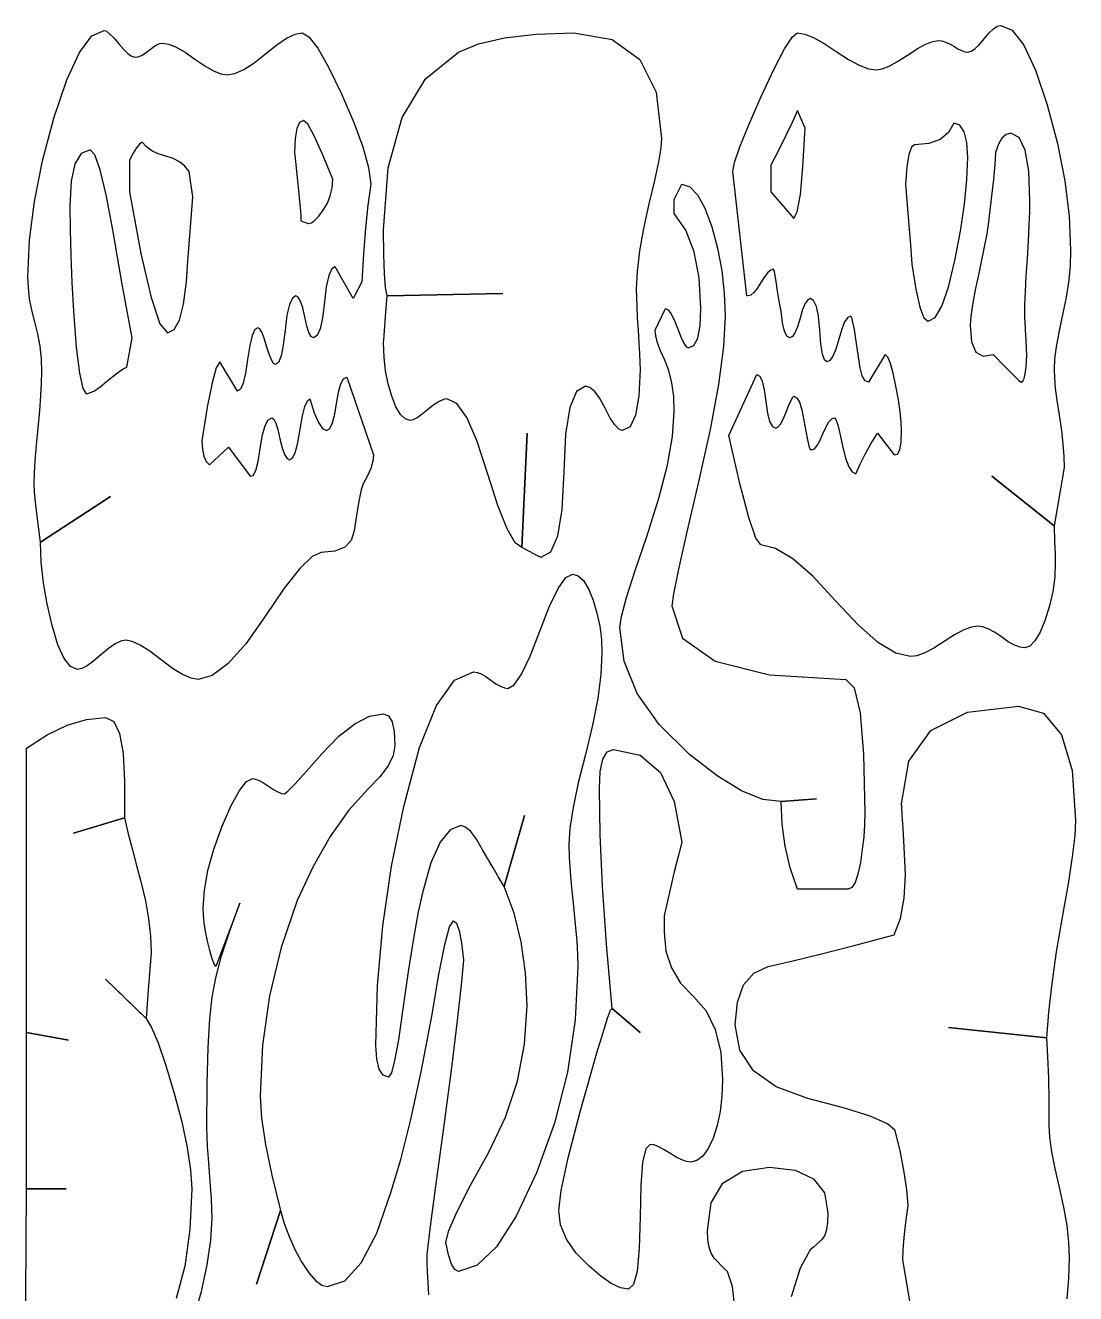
# Model space of a CAD drawing. Extents: x 0.3 to 28.6, y -6 to 24.
# Drawn here: x 15.69 to 28.61, y 8.1 to 23.7 of the extents above; entities that cross this region are included whole.
import ezdxf

# ---------------------------------------------------------------- set-up
doc = ezdxf.new("R2010")
doc.units = 0
doc.layers.get('0').update_dxf_attribs({"linetype": 'CONTINUOUS'})

msp = doc.modelspace()

# ---------------------------------------------------------------- linework, layer by layer
at = {"linetype": 'CONTINUOUS'}
for points in [[(19.96875, 18.421875), (19.96875, 18.421875), (19.960938, 18.34082), (19.9375, 18.253906), (19.898438, 18.161133), (19.84375, 18.0625), (19.84375, 18.0625), (19.819336, 17.991211), (19.792969, 17.871094), (19.764648, 17.702148), (19.734375, 17.484375), (19.734375, 17.484375), (19.697266, 17.368164), (19.617188, 17.285156), (19.494141, 17.235352), (19.328125, 17.21875), (19.328125, 17.21875), (19.214844, 17.169922), (19.0625, 17.023438), (18.871094, 16.779297), (18.640625, 16.4375), (18.640625, 16.4375), (18.401367, 16.095703), (18.183594, 15.851562), (17.987305, 15.705078), (17.8125, 15.65625), (17.8125, 15.65625), (17.725586, 15.671387), (17.621094, 15.716797), (17.499023, 15.79248), (17.359375, 15.898438), (17.359375, 15.898438), (17.220703, 16.004395), (17.101562, 16.080078), (17.001953, 16.125488), (16.921875, 16.140625), (16.921875, 16.140625), (16.861816, 16.129395), (16.791016, 16.095703), (16.709473, 16.039551), (16.617188, 15.960938), (16.617188, 15.960938), (16.525879, 15.882324), (16.447266, 15.826172), (16.381348, 15.79248), (16.328125, 15.78125), (16.328125, 15.78125), (16.244141, 15.814941), (16.164062, 15.916016), (16.087891, 16.084473), (16.015625, 16.320312), (16.015625, 16.320312), (15.954102, 16.586426), (15.910156, 16.845703), (15.883789, 17.098145), (15.875, 17.34375), (16.734375, 17.90625), (15.875, 17.34375), (15.875, 17.34375), (15.84082, 17.599609), (15.816406, 17.804688), (15.801758, 17.958984), (15.796875, 18.0625), (15.796875, 18.0625), (15.799805, 18.193359), (15.808594, 18.351562), (15.823242, 18.537109), (15.84375, 18.75), (15.84375, 18.75), (15.864258, 18.962891), (15.878906, 19.148438), (15.887695, 19.306641), (15.890625, 19.4375), (15.890625, 19.4375), (15.885254, 19.599121), (15.869141, 19.755859), (15.842285, 19.907715), (15.804688, 20.054688), (15.804688, 20.054688), (15.76709, 20.197754), (15.740234, 20.337891), (15.724121, 20.475098), (15.71875, 20.609375), (15.71875, 20.609375), (15.73877, 21.05957), (15.798828, 21.535156), (15.898926, 22.036133), (16.039062, 22.5625), (16.039062, 22.5625), (16.197754, 23.03418), (16.353516, 23.371094), (16.506348, 23.573242), (16.65625, 23.640625), (16.65625, 23.640625), (16.685059, 23.630371), (16.724609, 23.599609), (16.774902, 23.54834), (16.835938, 23.476562), (16.835938, 23.476562), (16.897949, 23.404785), (16.951172, 23.353516), (16.995605, 23.322754), (17.03125, 23.3125), (17.03125, 23.3125), (17.071777, 23.317871), (17.115234, 23.333984), (17.161621, 23.36084), (17.210938, 23.398438), (17.210938, 23.398438), (17.259277, 23.436035), (17.302734, 23.462891), (17.341309, 23.479004), (17.375, 23.484375), (17.375, 23.484375), (17.452637, 23.472168), (17.544922, 23.435547), (17.651855, 23.374512), (17.773438, 23.289062), (17.773438, 23.289062), (17.89502, 23.203613), (18.001953, 23.142578), (18.094238, 23.105957), (18.171875, 23.09375), (18.171875, 23.09375), (18.265625, 23.109863), (18.375, 23.158203), (18.5, 23.23877), (18.640625, 23.351562), (18.640625, 23.351562), (18.780273, 23.464355), (18.902344, 23.544922), (19.006836, 23.593262), (19.09375, 23.609375), (19.09375, 23.609375), (19.176758, 23.5625), (19.285156, 23.421875), (19.418945, 23.1875), (19.578125, 22.859375), (19.578125, 22.859375), (19.729492, 22.508789), (19.839844, 22.207031), (19.90918, 21.954102), (19.9375, 21.75), (19.9375, 21.75), (19.901367, 21.493164), (19.871094, 21.207031), (19.84668, 20.891602), (19.828125, 20.546875), (19.71875, 20.34375), (19.5, 20.734375), (19.5, 20.734375), (19.456543, 20.707031), (19.419922, 20.625), (19.390137, 20.488281), (19.367188, 20.296875), (19.367188, 20.296875), (19.344238, 20.105469), (19.314453, 19.96875), (19.277832, 19.886719), (19.234375, 19.859375), (19.234375, 19.859375), (19.204102, 19.875488), (19.175781, 19.923828), (19.149414, 20.004395), (19.125, 20.117188), (19.125, 20.117188), (19.100586, 20.22998), (19.074219, 20.310547), (19.045898, 20.358887), (19.015625, 20.375), (19.015625, 20.375), (18.972168, 20.348633), (18.935547, 20.269531), (18.905762, 20.137695), (18.882812, 19.953125), (18.882812, 19.953125), (18.86084, 19.768555), (18.833984, 19.636719), (18.802246, 19.557617), (18.765625, 19.53125), (18.765625, 19.53125), (18.741211, 19.54541), (18.714844, 19.587891), (18.686523, 19.658691), (18.65625, 19.757812), (18.65625, 19.757812), (18.625977, 19.856934), (18.597656, 19.927734), (18.571289, 19.970215), (18.546875, 19.984375), (18.546875, 19.984375), (18.509766, 19.959961), (18.476562, 19.886719), (18.447266, 19.764648), (18.421875, 19.59375), (18.421875, 19.59375), (18.396484, 19.422852), (18.367188, 19.300781), (18.333984, 19.227539), (18.296875, 19.203125), (18.078125, 19.5625), (18.078125, 19.5625), (18.035156, 19.490234), (17.984375, 19.304688), (17.925781, 19.005859), (17.859375, 18.59375), (17.859375, 18.59375), (17.865234, 18.487305), (17.882812, 18.402344), (17.912109, 18.338867), (17.953125, 18.296875), (18.1875, 18.515625), (18.453125, 18.15625), (18.453125, 18.15625), (18.490234, 18.166016), (18.523438, 18.226562), (18.552734, 18.337891), (18.578125, 18.5), (18.578125, 18.5), (18.604492, 18.664062), (18.636719, 18.78125), (18.674805, 18.851562), (18.71875, 18.875), (18.71875, 18.875), (18.742676, 18.858887), (18.767578, 18.810547), (18.793457, 18.72998), (18.820312, 18.617188), (18.820312, 18.617188), (18.848145, 18.504395), (18.876953, 18.423828), (18.906738, 18.375488), (18.9375, 18.359375), (18.9375, 18.359375), (18.975098, 18.382812), (19.009766, 18.453125), (19.041504, 18.570312), (19.070312, 18.734375), (19.070312, 18.734375), (19.098145, 18.898438), (19.126953, 19.015625), (19.156738, 19.085938), (19.1875, 19.109375), (19.1875, 19.109375), (19.241211, 18.938477), (19.292969, 18.816406), (19.342773, 18.743164), (19.390625, 18.71875), (19.390625, 18.71875), (19.427734, 18.739258), (19.460938, 18.800781), (19.490234, 18.90332), (19.515625, 19.046875), (19.515625, 19.046875), (19.541016, 19.19043), (19.570312, 19.292969), (19.603516, 19.354492), (19.640625, 19.375)], [(23.515625, 22.3125), (23.515625, 22.3125), (23.505859, 22.197754), (23.476562, 22.025391), (23.427734, 21.79541), (23.359375, 21.507812), (23.359375, 21.507812), (23.291016, 21.20459), (23.242188, 20.927734), (23.212891, 20.677246), (23.203125, 20.453125), (23.203125, 20.453125), (23.20459, 20.357422), (23.208984, 20.242188), (23.216309, 20.107422), (23.226562, 19.953125), (23.226562, 19.953125), (23.236816, 19.799805), (23.244141, 19.667969), (23.248535, 19.557617), (23.25, 19.46875), (23.25, 19.46875), (23.236328, 19.140625), (23.195312, 18.90625), (23.126953, 18.765625), (23.03125, 18.71875), (23.03125, 18.71875), (22.98877, 18.73584), (22.939453, 18.787109), (22.883301, 18.872559), (22.820312, 18.992188), (22.820312, 18.992188), (22.755371, 19.111816), (22.693359, 19.197266), (22.634277, 19.248535), (22.578125, 19.265625), (22.578125, 19.265625), (22.467773, 19.199707), (22.386719, 19.001953), (22.334961, 18.672363), (22.3125, 18.210938), (22.3125, 18.210938), (22.289062, 17.749512), (22.234375, 17.419922), (22.148438, 17.222168), (22.03125, 17.15625), (22.03125, 17.15625), (22.016602, 17.164062), (21.972656, 17.1875), (21.899414, 17.226562), (21.796875, 17.28125), (21.859375, 18.6875), (21.796875, 17.28125), (21.796875, 17.28125), (21.711914, 17.338379), (21.613281, 17.509766), (21.500977, 17.79541), (21.375, 18.195312), (21.375, 18.195312), (21.244141, 18.595215), (21.117188, 18.880859), (20.994141, 19.052246), (20.875, 19.109375), (20.875, 19.109375), (20.831055, 19.101074), (20.777344, 19.076172), (20.713867, 19.034668), (20.640625, 18.976562), (20.640625, 18.976562), (20.568359, 18.918457), (20.507812, 18.876953), (20.458984, 18.852051), (20.421875, 18.84375), (20.421875, 18.84375), (20.36084, 18.862305), (20.302734, 18.917969), (20.247559, 19.010742), (20.195312, 19.140625), (20.195312, 19.140625), (20.150879, 19.292969), (20.119141, 19.453125), (20.100098, 19.621094), (20.09375, 19.796875), (20.09375, 19.796875), (20.09668, 19.833008), (20.105469, 19.941406), (20.120117, 20.12207), (20.140625, 20.375), (21.5625, 20.40625), (20.140625, 20.375), (20.140625, 20.375), (20.120117, 20.478516), (20.105469, 20.648438), (20.09668, 20.884766), (20.09375, 21.1875), (20.09375, 21.1875), (20.151367, 21.951172), (20.324219, 22.570312), (20.612305, 23.044922), (21.015625, 23.375), (21.015625, 23.375), (21.262695, 23.477539), (21.582031, 23.550781), (21.973633, 23.594727), (22.4375, 23.609375), (22.4375, 23.609375), (22.90918, 23.52832), (23.246094, 23.285156), (23.448242, 22.879883), (23.515625, 22.3125)], [(28.546875, 20.9375), (28.546875, 20.9375), (28.540527, 20.740234), (28.521484, 20.539062), (28.489746, 20.333984), (28.445312, 20.125), (28.445312, 20.125), (28.400879, 19.925781), (28.369141, 19.75), (28.350098, 19.597656), (28.34375, 19.46875), (28.34375, 19.46875), (28.347656, 19.369141), (28.359375, 19.242188), (28.378906, 19.087891), (28.40625, 18.90625), (28.40625, 18.90625), (28.433594, 18.719727), (28.453125, 18.550781), (28.464844, 18.399414), (28.46875, 18.265625), (28.34375, 17.546875), (27.578125, 18.15625), (28.34375, 17.546875), (28.34375, 17.546875), (28.350586, 17.348633), (28.355469, 17.207031), (28.358398, 17.12207), (28.359375, 17.09375), (28.359375, 17.09375), (28.351562, 16.915039), (28.328125, 16.738281), (28.289062, 16.563477), (28.234375, 16.390625), (28.234375, 16.390625), (28.171875, 16.240234), (28.109375, 16.132812), (28.046875, 16.068359), (27.984375, 16.046875), (27.984375, 16.046875), (27.925293, 16.055176), (27.857422, 16.080078), (27.780762, 16.121582), (27.695312, 16.179688), (27.695312, 16.179688), (27.609863, 16.237793), (27.533203, 16.279297), (27.465332, 16.304199), (27.40625, 16.3125), (27.40625, 16.3125), (27.327637, 16.300781), (27.232422, 16.265625), (27.120605, 16.207031), (26.992188, 16.125), (26.992188, 16.125), (26.86377, 16.042969), (26.751953, 15.984375), (26.656738, 15.949219), (26.578125, 15.9375), (26.578125, 15.9375), (26.397461, 15.980469), (26.183594, 16.109375), (25.936523, 16.324219), (25.65625, 16.625), (25.65625, 16.625), (25.375977, 16.925781), (25.128906, 17.140625), (24.915039, 17.269531), (24.734375, 17.3125), (24.734375, 17.3125), (24.674805, 17.396484), (24.589844, 17.648438), (24.479492, 18.068359), (24.34375, 18.65625), (24.6875, 19.40625), (24.6875, 19.40625), (24.723633, 19.385742), (24.753906, 19.324219), (24.77832, 19.22168), (24.796875, 19.078125), (24.796875, 19.078125), (24.816406, 18.93457), (24.84375, 18.832031), (24.878906, 18.770508), (24.921875, 18.75), (24.921875, 18.75), (24.947266, 18.762207), (24.976562, 18.798828), (25.009766, 18.859863), (25.046875, 18.945312), (25.046875, 18.945312), (25.082031, 19.030762), (25.109375, 19.091797), (25.128906, 19.128418), (25.140625, 19.140625), (25.140625, 19.140625), (25.177734, 19.12207), (25.210938, 19.066406), (25.240234, 18.973633), (25.265625, 18.84375), (25.265625, 18.84375), (25.288086, 18.709961), (25.308594, 18.605469), (25.327148, 18.530273), (25.34375, 18.484375), (25.375, 18.484375), (25.375, 18.484375), (25.400391, 18.496582), (25.429688, 18.533203), (25.462891, 18.594238), (25.5, 18.679688), (25.5, 18.679688), (25.538086, 18.765137), (25.574219, 18.826172), (25.608398, 18.862793), (25.640625, 18.875), (25.640625, 18.875), (25.658691, 18.853516), (25.681641, 18.789062), (25.709473, 18.681641), (25.742188, 18.53125), (25.742188, 18.53125), (25.778809, 18.380859), (25.818359, 18.273438), (25.86084, 18.208984), (25.90625, 18.1875), (25.90625, 18.1875), (25.958008, 18.306641), (26.019531, 18.429688), (26.09082, 18.556641), (26.171875, 18.6875), (26.375, 18.421875), (26.375, 18.421875), (26.416016, 18.428711), (26.445312, 18.480469), (26.462891, 18.577148), (26.46875, 18.71875), (26.46875, 18.71875), (26.464355, 18.823242), (26.451172, 18.949219), (26.429199, 19.09668), (26.398438, 19.265625), (26.398438, 19.265625), (26.36377, 19.424805), (26.330078, 19.542969), (26.297363, 19.620117), (26.265625, 19.65625), (26.0625, 19.3125), (26.0625, 19.3125), (26.019531, 19.332031), (25.984375, 19.390625), (25.957031, 19.488281), (25.9375, 19.625), (25.9375, 19.625), (25.90918, 19.818359), (25.886719, 19.960938), (25.870117, 20.052734), (25.859375, 20.09375), (25.84375, 20.125), (25.84375, 20.125), (25.805176, 20.107422), (25.767578, 20.054688), (25.730957, 19.966797), (25.695312, 19.84375), (25.695312, 19.84375), (25.659668, 19.720703), (25.623047, 19.632812), (25.585449, 19.580078), (25.546875, 19.5625), (25.546875, 19.5625), (25.518066, 19.586914), (25.494141, 19.660156), (25.475098, 19.782227), (25.460938, 19.953125), (25.460938, 19.953125), (25.444824, 20.124023), (25.419922, 20.246094), (25.38623, 20.319336), (25.34375, 20.34375), (25.34375, 20.34375), (25.3125, 20.328613), (25.28125, 20.283203), (25.25, 20.20752), (25.21875, 20.101562), (25.21875, 20.101562), (25.1875, 19.995605), (25.15625, 19.919922), (25.125, 19.874512), (25.09375, 19.859375), (25.09375, 19.859375), (25.057617, 19.879883), (25.027344, 19.941406), (25.00293, 20.043945), (24.984375, 20.1875), (24.984375, 20.1875), (24.961914, 20.311523), (24.941406, 20.433594), (24.922852, 20.553711), (24.90625, 20.671875), (24.890625, 20.703125), (24.890625, 20.703125), (24.857422, 20.692871), (24.820312, 20.662109), (24.779297, 20.61084), (24.734375, 20.539062), (24.734375, 20.539062), (24.689453, 20.467285), (24.648438, 20.416016), (24.611328, 20.385254), (24.578125, 20.375), (24.5625, 20.375), (24.390625, 21.90625), (24.390625, 21.90625), (24.412598, 22.016602), (24.478516, 22.207031), (24.588379, 22.477539), (24.742188, 22.828125), (24.742188, 22.828125), (24.901855, 23.169922), (25.029297, 23.414062), (25.124512, 23.560547), (25.1875, 23.609375), (25.1875, 23.609375), (25.275879, 23.595215), (25.384766, 23.552734), (25.51416, 23.481934), (25.664062, 23.382812), (25.664062, 23.382812), (25.814941, 23.283691), (25.947266, 23.212891), (26.061035, 23.17041), (26.15625, 23.15625), (26.15625, 23.15625), (26.227051, 23.16748), (26.314453, 23.201172), (26.418457, 23.257324), (26.539062, 23.335938), (26.539062, 23.335938), (26.659668, 23.414551), (26.763672, 23.470703), (26.851074, 23.504395), (26.921875, 23.515625), (26.921875, 23.515625), (26.962891, 23.51123), (27.007812, 23.498047), (27.056641, 23.476074), (27.109375, 23.445312), (27.109375, 23.445312), (27.161133, 23.414551), (27.207031, 23.392578), (27.24707, 23.379395), (27.28125, 23.375), (27.28125, 23.375), (27.323242, 23.385254), (27.371094, 23.416016), (27.424805, 23.467285), (27.484375, 23.539062), (27.484375, 23.539062), (27.543945, 23.61084), (27.597656, 23.662109), (27.645508, 23.692871), (27.6875, 23.703125), (27.6875, 23.703125), (27.828613, 23.64209), (27.970703, 23.458984), (28.11377, 23.153809), (28.257812, 22.726562), (28.257812, 22.726562), (28.384277, 22.248535), (28.474609, 21.791016), (28.528809, 21.354004), (28.546875, 20.9375)], [(25.28125, 22.4375), (25.1875, 22.65625), (25.1875, 22.65625), (25.120117, 22.508789), (25.042969, 22.347656), (24.956055, 22.172852), (24.859375, 21.984375), (24.859375, 21.65625), (25.140625, 21.328125), (25.140625, 21.328125), (25.18457, 21.40918), (25.222656, 21.621094), (25.254883, 21.963867), (25.28125, 22.4375)], [(19.46875, 21.8125), (19.46875, 21.8125), (19.34082, 22.126953), (19.238281, 22.351562), (19.161133, 22.486328), (19.109375, 22.53125), (19.109375, 22.53125), (19.061523, 22.506836), (19.027344, 22.433594), (19.006836, 22.311523), (19, 22.140625), (19, 22.140625), (19.002441, 22.104492), (19.009766, 22.027344), (19.021973, 21.90918), (19.039062, 21.75), (19.039062, 21.75), (19.056152, 21.586914), (19.068359, 21.457031), (19.075684, 21.360352), (19.078125, 21.296875), (19.078125, 21.296875), (19.119141, 21.283203), (19.148438, 21.273438), (19.166016, 21.267578), (19.171875, 21.265625), (19.171875, 21.265625), (19.206543, 21.275879), (19.248047, 21.306641), (19.296387, 21.35791), (19.351562, 21.429688), (19.351562, 21.429688), (19.402832, 21.515137), (19.439453, 21.607422), (19.461426, 21.706543), (19.46875, 21.8125)], [(27.28125, 22.078125), (27.28125, 22.078125), (27.270508, 22.262695), (27.238281, 22.394531), (27.18457, 22.473633), (27.109375, 22.5), (27.109375, 22.5), (27.043945, 22.383789), (26.941406, 22.300781), (26.801758, 22.250977), (26.625, 22.234375), (26.625, 22.234375), (26.588867, 22.204102), (26.558594, 22.113281), (26.53418, 21.961914), (26.515625, 21.75), (26.515625, 21.75), (26.538086, 21.495117), (26.558594, 21.246094), (26.577148, 21.00293), (26.59375, 20.765625), (26.59375, 20.765625), (26.641602, 20.458008), (26.691406, 20.238281), (26.743164, 20.106445), (26.796875, 20.0625), (26.796875, 20.0625), (26.881836, 20.109375), (26.964844, 20.25), (27.045898, 20.484375), (27.125, 20.8125), (27.125, 20.8125), (27.193359, 21.172852), (27.242188, 21.503906), (27.271484, 21.805664), (27.28125, 22.078125)], [(28.046875, 21.546875), (28.046875, 21.546875), (28.032227, 21.90918), (27.988281, 22.167969), (27.915039, 22.323242), (27.8125, 22.375), (27.8125, 22.375), (27.753906, 22.360352), (27.703125, 22.316406), (27.660156, 22.243164), (27.625, 22.140625), (27.625, 22.140625), (27.614258, 21.992188), (27.597656, 21.8125), (27.575195, 21.601562), (27.546875, 21.359375), (27.546875, 21.359375), (27.539062, 21.28125), (27.515625, 21.140625), (27.476562, 20.9375), (27.421875, 20.671875), (27.421875, 20.671875), (27.374023, 20.449219), (27.339844, 20.265625), (27.319336, 20.121094), (27.3125, 20.015625), (27.3125, 20.015625), (27.330078, 19.811523), (27.382812, 19.683594), (27.470703, 19.631836), (27.59375, 19.65625), (27.59375, 19.65625), (27.738281, 19.505859), (27.84375, 19.398438), (27.910156, 19.333984), (27.9375, 19.3125), (27.9375, 19.3125), (27.958984, 19.324219), (27.976562, 19.359375), (27.990234, 19.417969), (28, 19.5), (28, 19.5), (28.005859, 19.567383), (28.007812, 19.644531), (28.005859, 19.731445), (28, 19.828125), (28, 19.828125), (27.993164, 19.958008), (27.988281, 20.050781), (27.985352, 20.106445), (27.984375, 20.125), (27.984375, 20.125), (27.986328, 20.263184), (27.992188, 20.427734), (28.001953, 20.618652), (28.015625, 20.835938), (28.015625, 20.835938), (28.029297, 21.053223), (28.039062, 21.244141), (28.044922, 21.408691), (28.046875, 21.546875)], [(17, 19.859375), (17, 19.859375), (16.938477, 20.188477), (16.878906, 20.519531), (16.821289, 20.852539), (16.765625, 21.1875), (16.765625, 21.1875), (16.683594, 21.618164), (16.609375, 21.925781), (16.542969, 22.110352), (16.484375, 22.171875), (16.484375, 22.171875), (16.375, 22.128906), (16.296875, 22), (16.25, 21.785156), (16.234375, 21.484375), (16.234375, 21.484375), (16.237305, 21.186523), (16.246094, 20.871094), (16.260742, 20.538086), (16.28125, 20.1875), (16.28125, 20.1875), (16.314453, 19.743164), (16.351562, 19.425781), (16.392578, 19.235352), (16.4375, 19.171875), (16.4375, 19.171875), (16.482422, 19.181152), (16.539062, 19.208984), (16.607422, 19.255371), (16.6875, 19.320312), (16.6875, 19.320312), (16.767578, 19.387207), (16.835938, 19.439453), (16.892578, 19.477051), (16.9375, 19.5)], [(17.75, 21.59375), (17.703125, 21.90625), (17.703125, 21.90625), (17.649902, 21.970703), (17.583984, 22.023438), (17.505371, 22.064453), (17.414062, 22.09375), (17.414062, 22.09375), (17.322754, 22.12207), (17.244141, 22.160156), (17.178223, 22.208008), (17.125, 22.265625), (17.125, 22.265625), (17.091797, 22.240234), (17.054688, 22.195312), (17.013672, 22.130859), (16.96875, 22.046875), (16.96875, 21.65625), (16.96875, 21.65625), (17.109375, 20.897461), (17.234375, 20.355469), (17.34375, 20.030273), (17.4375, 19.921875), (17.4375, 19.921875), (17.516602, 19.960938), (17.582031, 20.078125), (17.633789, 20.273438), (17.671875, 20.546875), (17.671875, 20.546875), (17.688477, 20.805664), (17.707031, 21.066406), (17.727539, 21.329102), (17.75, 21.59375)], [(26.015625, 14.015625), (26.015625, 14.015625), (26.012207, 13.87207), (26.001953, 13.722656), (25.984863, 13.567383), (25.960938, 13.40625), (25.960938, 13.40625), (25.931152, 13.262695), (25.896484, 13.160156), (25.856934, 13.098633), (25.8125, 13.078125), (25.1875, 13.078125), (25.1875, 13.078125), (25.098633, 13.338867), (25.035156, 13.605469), (24.99707, 13.87793), (24.984375, 14.15625), (25.421875, 14.1875), (24.984375, 14.15625), (24.984375, 14.15625), (24.761719, 14.180664), (24.5, 14.285156), (24.199219, 14.469727), (23.859375, 14.734375), (23.859375, 14.734375), (23.483398, 15.101562), (23.214844, 15.484375), (23.053711, 15.882812), (23, 16.296875), (23, 16.296875), (23.020996, 16.432129), (23.083984, 16.666016), (23.188965, 16.998535), (23.335938, 17.429688), (23.335938, 17.429688), (23.48291, 17.885254), (23.587891, 18.291016), (23.650879, 18.646973), (23.671875, 18.953125), (23.671875, 18.953125), (23.664551, 19.13916), (23.642578, 19.306641), (23.605957, 19.455566), (23.554688, 19.585938), (23.554688, 19.585938), (23.503418, 19.699707), (23.466797, 19.798828), (23.444824, 19.883301), (23.4375, 19.953125), (23.5625, 20.21875), (23.5625, 20.21875), (23.595215, 20.203613), (23.630859, 20.158203), (23.669434, 20.08252), (23.710938, 19.976562), (23.710938, 19.976562), (23.751465, 19.870605), (23.787109, 19.794922), (23.817871, 19.749512), (23.84375, 19.734375), (23.84375, 19.734375), (23.912109, 19.764648), (23.960938, 19.855469), (23.990234, 20.006836), (24, 20.21875), (24, 20.21875), (23.979492, 20.59668), (23.917969, 20.917969), (23.81543, 21.182617), (23.671875, 21.390625), (23.671875, 21.5625), (23.765625, 21.75), (23.765625, 21.75), (23.864746, 21.717285), (23.958984, 21.619141), (24.04834, 21.455566), (24.132812, 21.226562), (24.132812, 21.226562), (24.20459, 20.961426), (24.255859, 20.689453), (24.286621, 20.410645), (24.296875, 20.125), (24.296875, 20.125), (24.276367, 19.751465), (24.214844, 19.287109), (24.112305, 18.731934), (23.96875, 18.085938), (23.96875, 18.085938), (23.825195, 17.472168), (23.722656, 17.013672), (23.661133, 16.710449), (23.640625, 16.5625), (23.640625, 16.5625), (23.774414, 16.166016), (24.175781, 15.882812), (24.844727, 15.712891), (25.78125, 15.65625), (25.78125, 15.65625), (25.883789, 15.553711), (25.957031, 15.246094), (26.000977, 14.733398), (26.015625, 14.015625)], [(22.78125, 15.984375), (22.78125, 15.984375), (22.768555, 15.71875), (22.730469, 15.421875), (22.666992, 15.09375), (22.578125, 14.734375), (22.578125, 14.734375), (22.489258, 14.383789), (22.425781, 14.082031), (22.387695, 13.829102), (22.375, 13.625), (22.375, 13.625), (22.378418, 13.472168), (22.388672, 13.294922), (22.405762, 13.093262), (22.429688, 12.867188), (22.429688, 12.867188), (22.453613, 12.64209), (22.470703, 12.443359), (22.480957, 12.270996), (22.484375, 12.125), (22.484375, 12.125), (22.452637, 11.468262), (22.357422, 10.826172), (22.19873, 10.19873), (21.976562, 9.585938), (21.976562, 9.585938), (21.726074, 9.056152), (21.482422, 8.677734), (21.245605, 8.450684), (21.015625, 8.375), (21.015625, 8.375), (20.970703, 8.397461), (20.929688, 8.464844), (20.892578, 8.577148), (20.859375, 8.734375), (20.859375, 8.734375), (20.898438, 8.879883), (21, 9.113281), (21.164062, 9.43457), (21.390625, 9.84375), (21.390625, 9.84375), (21.595703, 10.272461), (21.742188, 10.714844), (21.830078, 11.170898), (21.859375, 11.640625), (21.859375, 11.640625), (21.841797, 12.048828), (21.789062, 12.429688), (21.701172, 12.783203), (21.578125, 13.109375), (21.828125, 13.984375), (21.578125, 13.109375), (21.578125, 13.109375), (21.508789, 13.225586), (21.441406, 13.339844), (21.375977, 13.452148), (21.3125, 13.5625), (21.3125, 13.5625), (21.237305, 13.692383), (21.167969, 13.785156), (21.104492, 13.84082), (21.046875, 13.859375), (21.046875, 13.859375), (20.912109, 13.808594), (20.789062, 13.65625), (20.677734, 13.402344), (20.578125, 13.046875), (20.578125, 13.046875), (20.521484, 12.796875), (20.460938, 12.46875), (20.396484, 12.0625), (20.328125, 11.578125), (20.328125, 11.578125), (20.276367, 11.222656), (20.230469, 10.96875), (20.19043, 10.816406), (20.15625, 10.765625), (20.15625, 10.765625), (20.087891, 10.790039), (20.039062, 10.863281), (20.009766, 10.985352), (20, 11.15625), (20, 11.15625), (20.021484, 11.890625), (20.085938, 12.625), (20.193359, 13.359375), (20.34375, 14.09375), (20.34375, 14.09375), (20.538086, 14.818359), (20.746094, 15.335938), (20.967773, 15.646484), (21.203125, 15.75), (21.203125, 15.75), (21.245605, 15.743652), (21.294922, 15.724609), (21.351074, 15.692871), (21.414062, 15.648438), (21.414062, 15.648438), (21.477051, 15.604004), (21.533203, 15.572266), (21.58252, 15.553223), (21.625, 15.546875), (21.625, 15.546875), (21.702148, 15.59082), (21.792969, 15.722656), (21.897461, 15.942383), (22.015625, 16.25), (22.015625, 16.25), (22.134766, 16.557617), (22.242188, 16.777344), (22.337891, 16.90918), (22.421875, 16.953125), (22.421875, 16.953125), (22.490234, 16.933105), (22.554688, 16.873047), (22.615234, 16.772949), (22.671875, 16.632812), (22.671875, 16.632812), (22.719727, 16.472168), (22.753906, 16.310547), (22.774414, 16.147949), (22.78125, 15.984375)], [(24.265625, 10.734375), (24.265625, 10.734375), (24.258301, 10.53125), (24.236328, 10.34375), (24.199707, 10.171875), (24.148438, 10.015625), (24.148438, 10.015625), (24.087402, 9.885742), (24.021484, 9.792969), (23.950684, 9.737305), (23.875, 9.71875), (23.875, 9.71875), (23.82373, 9.725586), (23.763672, 9.746094), (23.694824, 9.780273), (23.617188, 9.828125), (23.617188, 9.828125), (23.540527, 9.875977), (23.474609, 9.910156), (23.419434, 9.930664), (23.375, 9.9375), (23.375, 9.9375), (23.320312, 9.881836), (23.28125, 9.714844), (23.257812, 9.436523), (23.25, 9.046875), (23.25, 9.046875), (23.241211, 8.657227), (23.214844, 8.378906), (23.170898, 8.211914), (23.109375, 8.15625), (23.109375, 8.15625), (23.008789, 8.173828), (22.894531, 8.226562), (22.766602, 8.314453), (22.625, 8.4375), (22.625, 8.4375), (22.460938, 8.603516), (22.34375, 8.773438), (22.273438, 8.947266), (22.25, 9.125), (22.25, 9.125), (22.279297, 9.369141), (22.367188, 9.773438), (22.513672, 10.337891), (22.71875, 11.0625), (22.71875, 11.0625), (22.794922, 11.313477), (22.851562, 11.488281), (22.888672, 11.586914), (22.90625, 11.609375), (23.25, 11.3125), (22.90625, 11.609375), (22.90625, 11.609375), (22.837891, 12.399414), (22.789062, 13.113281), (22.759766, 13.750977), (22.75, 14.3125), (22.75, 14.3125), (22.760742, 14.524414), (22.792969, 14.675781), (22.84668, 14.766602), (22.921875, 14.796875), (22.921875, 14.796875), (23.25, 14.725586), (23.5, 14.511719), (23.671875, 14.155273), (23.765625, 13.65625), (23.765625, 13.65625), (23.722656, 13.494141), (23.671875, 13.289062), (23.613281, 13.041016), (23.546875, 12.75), (23.546875, 12.546875), (23.546875, 12.546875), (23.569336, 12.315918), (23.636719, 12.107422), (23.749023, 11.921387), (23.90625, 11.757812), (23.90625, 11.757812), (24.063477, 11.57959), (24.175781, 11.349609), (24.243164, 11.067871), (24.265625, 10.734375)]]:
    msp.add_lwpolyline(points, close=True, dxfattribs=at)
for points in [[(26.584961, 7.914062), (26.484375, 8.515625), (26.484375, 8.515625), (26.488281, 8.639648), (26.5, 8.792969), (26.519531, 8.975586), (26.546875, 9.1875), (26.546875, 9.1875), (26.546875, 9.1875), (26.53125, 9.379883), (26.5, 9.597656), (26.453125, 9.84082), (26.390625, 10.109375), (26.390625, 10.109375), (26.293945, 10.192383), (26.082031, 10.285156), (25.754883, 10.387695), (25.3125, 10.5), (25.3125, 10.5), (24.922852, 10.644531), (24.644531, 10.84375), (24.477539, 11.097656), (24.421875, 11.40625), (24.421875, 11.40625), (24.447266, 11.685547), (24.523438, 11.898438), (24.650391, 12.044922), (24.828125, 12.125), (24.828125, 12.125), (25.112305, 12.19043), (25.464844, 12.277344), (25.885742, 12.385742), (26.375, 12.515625), (26.375, 12.515625), (26.453125, 12.717773), (26.5, 12.964844), (26.515625, 13.256836), (26.5, 13.59375), (26.5, 13.59375), (26.5, 13.59375), (26.486328, 13.826172), (26.476562, 13.992188), (26.470703, 14.091797), (26.46875, 14.125), (26.46875, 14.125), (26.558594, 14.651367), (26.828125, 15.027344), (27.277344, 15.25293), (27.90625, 15.328125), (27.90625, 15.328125), (28.213867, 15.240234), (28.433594, 14.976562), (28.56543, 14.537109), (28.609375, 13.921875), (28.609375, 13.921875), (28.609375, 13.921875), (28.599121, 13.736328), (28.568359, 13.476562), (28.51709, 13.142578), (28.445312, 12.734375), (28.445312, 12.734375), (28.371582, 12.307617), (28.314453, 11.917969), (28.273926, 11.56543), (28.25, 11.25), (27.046875, 11.375), (28.25, 11.25), (28.25, 11.25), (28.263672, 11.012695), (28.273438, 10.753906), (28.279297, 10.473633), (28.28125, 10.171875), (28.28125, 10.171875), (28.289062, 10.024414), (28.3125, 9.847656), (28.351562, 9.641602), (28.40625, 9.40625), (28.40625, 9.40625), (28.460938, 9.165039), (28.5, 8.941406), (28.523438, 8.735352), (28.53125, 8.546875), (28.53125, 8.546875), (28.523438, 8.287109), (28.5, 8.039062)], [(15.6875, 7.40625), (15.703125, 9.390625), (16.1875, 9.390625), (15.703125, 9.390625), (15.703125, 11.3125), (16.21875, 11.21875), (15.703125, 11.3125), (15.703125, 14.8125), (15.703125, 14.8125), (15.957031, 14.976562), (16.203125, 15.09375), (16.441406, 15.164062), (16.671875, 15.1875), (16.671875, 15.1875), (16.774414, 15.138672), (16.847656, 14.992188), (16.891602, 14.748047), (16.90625, 14.40625), (16.90625, 13.953125), (16.28125, 13.765625), (16.90625, 13.953125), (16.90625, 13.953125), (16.954102, 13.757812), (17.003906, 13.5625), (17.055664, 13.367188), (17.109375, 13.171875), (17.109375, 13.171875), (17.164062, 12.935547), (17.203125, 12.710938), (17.226562, 12.498047), (17.234375, 12.296875), (17.234375, 12.296875), (17.230469, 12.246094), (17.21875, 12.09375), (17.199219, 11.839844), (17.171875, 11.484375), (16.671875, 11.96875), (16.671875, 11.96875), (16.767578, 11.879883), (16.882812, 11.769531), (17.017578, 11.637695), (17.171875, 11.484375), (17.171875, 11.484375), (17.240234, 11.375), (17.320312, 11.1875), (17.412109, 10.921875), (17.515625, 10.578125), (17.515625, 10.578125), (17.611328, 10.216797), (17.679688, 9.898438), (17.720703, 9.623047), (17.734375, 9.390625), (17.734375, 9.390625), (17.734375, 9.390625), (17.712891, 8.891602), (17.648438, 8.441406), (17.541016, 8.040039)], [(17.75, 7.765625), (17.852539, 8.125977), (17.925781, 8.457031), (17.969727, 8.758789), (17.984375, 9.03125), (17.984375, 9.03125), (17.982422, 9.142578), (17.976562, 9.273438), (17.966797, 9.423828), (17.953125, 9.59375), (17.953125, 9.59375), (17.939453, 9.762695), (17.929688, 9.910156), (17.923828, 10.036133), (17.921875, 10.140625), (17.921875, 10.140625), (17.925781, 10.680664), (17.9375, 11.128906), (17.957031, 11.485352), (17.984375, 11.75), (17.984375, 11.75), (18.029297, 11.986328), (18.101562, 12.257812), (18.201172, 12.564453), (18.328125, 12.90625), (18.03125, 12.125), (18.03125, 12.125), (18.007324, 12.167969), (17.982422, 12.234375), (17.956543, 12.324219), (17.929688, 12.4375), (17.929688, 12.4375), (17.905762, 12.556641), (17.888672, 12.664062), (17.878418, 12.759766), (17.875, 12.84375), (17.875, 12.84375), (17.889648, 13.064941), (17.933594, 13.306641), (18.006836, 13.568848), (18.109375, 13.851562), (18.109375, 13.851562), (18.220703, 14.10791), (18.320312, 14.291016), (18.408203, 14.400879), (18.484375, 14.4375), (18.484375, 14.4375), (18.52002, 14.431641), (18.564453, 14.414062), (18.617676, 14.384766), (18.679688, 14.34375), (18.679688, 14.34375), (18.741699, 14.302734), (18.794922, 14.273438), (18.839355, 14.255859), (18.875, 14.25), (18.875, 14.25), (18.915527, 14.280762), (19.005859, 14.373047), (19.145996, 14.526855), (19.335938, 14.742188), (19.335938, 14.742188), (19.544434, 14.95752), (19.740234, 15.111328), (19.92334, 15.203613), (20.09375, 15.234375), (20.09375, 15.234375), (20.155273, 15.209961), (20.199219, 15.136719), (20.225586, 15.014648), (20.234375, 14.84375), (20.234375, 14.84375), (20.213867, 14.722656), (20.152344, 14.59375), (20.049805, 14.457031), (19.90625, 14.3125), (19.90625, 14.3125), (19.664062, 14.044922), (19.4375, 13.726562), (19.226562, 13.357422), (19.03125, 12.9375), (19.03125, 12.9375), (18.833008, 12.359375), (18.691406, 11.765625), (18.606445, 11.15625), (18.578125, 10.53125), (18.578125, 10.53125), (18.59375, 10.261719), (18.640625, 9.9375), (18.71875, 9.558594), (18.828125, 9.125), (18.53125, 8.21875), (18.828125, 9.125), (18.828125, 9.125), (18.873535, 8.962402), (18.931641, 8.802734), (19.002441, 8.645996), (19.085938, 8.492188), (19.085938, 8.492188), (19.17334, 8.358887), (19.255859, 8.263672), (19.333496, 8.206543), (19.40625, 8.1875), (19.40625, 8.1875), (19.619141, 8.260742), (19.820312, 8.480469), (20.009766, 8.84668), (20.1875, 9.359375), (20.1875, 9.359375), (20.306641, 9.751953), (20.429688, 10.242188), (20.556641, 10.830078), (20.6875, 11.515625), (20.6875, 11.515625), (20.774414, 12.02832), (20.847656, 12.394531), (20.907227, 12.614258), (20.953125, 12.6875), (20.953125, 12.6875), (20.990234, 12.657227), (21.023438, 12.566406), (21.052734, 12.415039), (21.078125, 12.203125), (21.078125, 12.203125), (21.078125, 12.203125), (21.05127, 11.900391), (21.001953, 11.460938), (20.930176, 10.884766), (20.835938, 10.171875), (20.835938, 10.171875), (20.743652, 9.486328), (20.677734, 8.992188), (20.638184, 8.689453), (20.625, 8.578125), (20.625, 8.578125), (20.626465, 8.48291), (20.630859, 8.369141), (20.638184, 8.236816), (20.648438, 8.085938)], [(24.433594, 7.785156), (24.389648, 8.188477), (24.328125, 8.375), (24.328125, 8.375), (24.288574, 8.408691), (24.248047, 8.447266), (24.206543, 8.490723), (24.164062, 8.539062), (24.164062, 8.539062), (24.126465, 8.598145), (24.099609, 8.673828), (24.083496, 8.766113), (24.078125, 8.875), (24.078125, 8.875), (24.125977, 9.216797), (24.269531, 9.460938), (24.508789, 9.607422), (24.84375, 9.65625), (24.84375, 9.65625), (25.158203, 9.621094), (25.382812, 9.515625), (25.517578, 9.339844), (25.5625, 9.09375), (25.5625, 9.09375), (25.5625, 9.09375), (25.558105, 8.97998), (25.544922, 8.888672), (25.522949, 8.819824), (25.492188, 8.773438), (25.492188, 8.773438), (25.456543, 8.73877), (25.419922, 8.705078), (25.382324, 8.672363), (25.34375, 8.640625), (25.34375, 8.640625), (25.21875, 8.414062), (25.109375, 8.0625)]]:
    msp.add_lwpolyline(points, dxfattribs=at)

doc.saveas('drawing.dxf')
